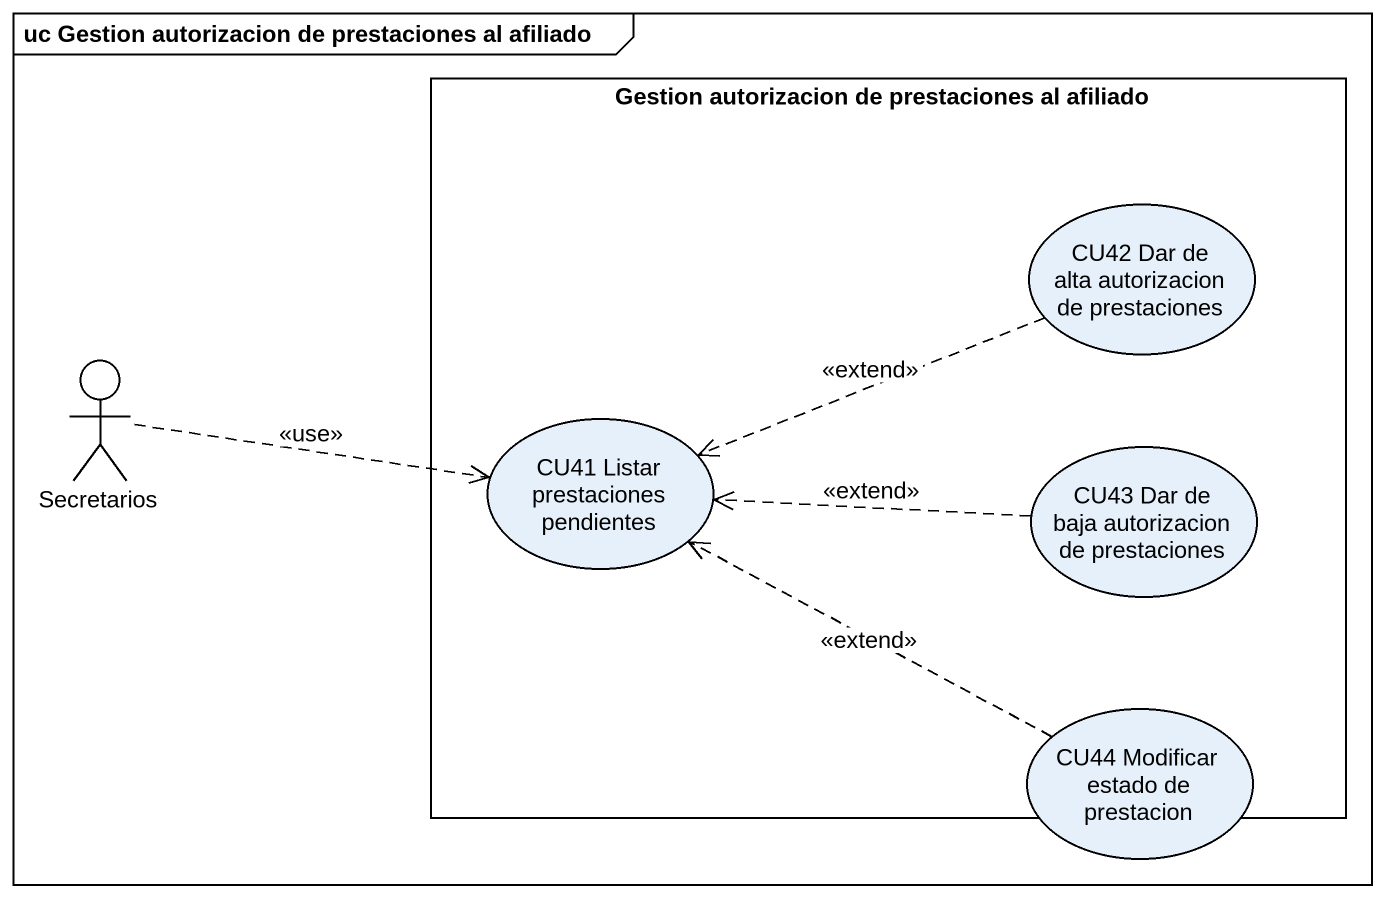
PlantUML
@startuml
mainframe uc Gestion autorizacion de prestaciones al afiliado
rectangle "Gestion autorizacion de prestaciones al afiliado" as Gestion_autorizacion_de {
  usecase "CU42 Dar de alta autorizacion de prestaciones" as CU42_Dar_de_alta
  usecase "CU41 Listar prestaciones pendientes" as CU41_Listar_prestaciones
  usecase "CU43 Dar de baja autorizacion de prestaciones" as CU43_Dar_de_baja
}
actor Secretarios
usecase "CU44 Modificar estado de prestacion" as CU44_Modificar_estado_de
CU42_Dar_de_alta .left.> CU41_Listar_prestaciones : <<extend>>
Secretarios .right.> CU41_Listar_prestaciones : <<use>>
CU43_Dar_de_baja .left.> CU41_Listar_prestaciones : <<extend>>
CU44_Modificar_estado_de .left.> CU41_Listar_prestaciones : <<extend>>
@enduml
